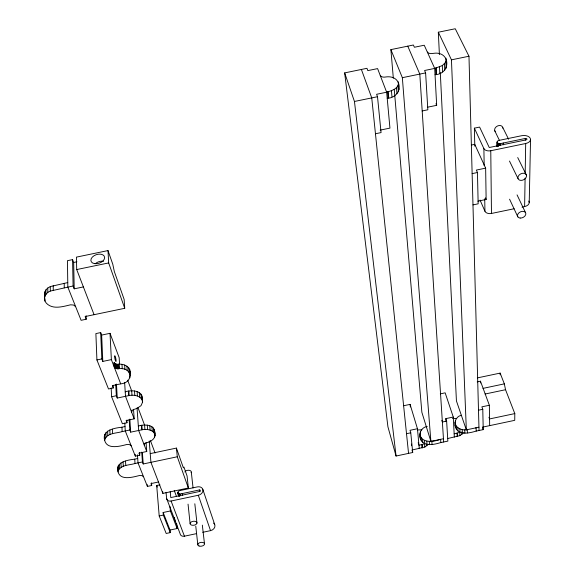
<?xml version="1.0" encoding="UTF-8"?>
<svg xmlns="http://www.w3.org/2000/svg" width="575" height="575" viewBox="0 0 575 575"><rect width="100%" height="100%" fill="white"/><g stroke="black" fill="none" stroke-linecap="round" stroke-linejoin="round"><path stroke-width="0.86" d="M75.677 306.734L73.629 305.045L70.56 304.808C62.855 306.576 52.699 309.903 46.309 303.147C42.435 299.058 45.468 292.711 50.291 291.065L50.298 286.558L67.764 282.584M47.79 292.51L47.811 288.003L50.298 286.558M45.907 294.371L45.935 289.857L47.811 288.003M44.462 298.799L44.807 292.007L45.935 289.857M44.778 296.52L44.807 292.007M44.987 301.063L45.001 298.806M477.387 377.897L500.149 373.103L504.332 383.87L505.54 389.713L514.805 413.598L514.733 420.332L482.353 427.182M525.291 140.235L525.32 138.46L500.595 143.577C497.943 144.828 495.398 140.817 499.05 140.393L521.69 135.707A6.85 4.126 -2.1 0 1 530.236 138.252A6.85 4.126 -2.1 0 1 525.694 143.506L490.77 150.736A5.57 3.392 -3.1 0 1 483.891 148.623L474.368 128.16L479.607 127.075L489.246 147.509L526.053 139.89A1.258 0.755 -2 0 0 526.887 138.927A1.258 0.755 -2 0 0 525.32 138.46M521.999 207.108L524.616 206.569L525.104 178.142M525.191 172.816L525.694 143.506M529.223 202.587L530.538 139.502M178.918 495.916C177.61 494.342 177.057 491.079 179.68 490.633L197.354 486.896A5.261 4.162 -21.3 0 1 202.939 489.993A5.261 4.162 -21.3 0 1 198.31 495.255L171.098 501.019A4.32 3.385 -23.2 0 1 166.606 498.46L166.053 492.308M131.538 410.119L131.618 412.21L131.502 410.435M477.221 381.886L480.477 381.196L489.354 405.26L481.879 406.834L482.777 409.299L483.23 429.633L475.791 431.185C469.423 433.133 458.929 435.541 455.515 427.584C453.819 422.596 455.802 416.314 461.473 415.265M455.206 425.629L455.551 423.674M440.292 393.868L445.158 392.84L453.272 417.048L445.826 418.622L446.638 421.101L447.846 441.118L440.428 442.664C434.168 444.59 423.617 447.048 420.433 439.012C418.463 433.615 421.238 427.297 427.239 426.449M420.174 437.043L420.569 435.081M131.201 445.826L129.512 444.576L126.874 444.468C120.398 446.157 107.137 449.923 104.693 440.479C101.624 430.308 114.468 428.016 121.483 427.29L125.005 426.528M104.693 440.479L104.873 434.283M129.641 373.405C131.768 366.735 123.086 363.235 117.688 364.32C116.243 364.399 114.784 363.767 113.979 362.545L114.217 367.008C115.302 368.712 117.516 369.042 119.356 368.618C132.552 367.324 133.644 382.627 120.714 383.877L111.37 359.619L110.012 333.327L101.646 335.074L100.683 332.587L95.888 333.586L96.916 359.95L108.503 388.966L113.268 387.967L113.131 385.343M143.556 476.776L141.939 475.618L139.402 475.532C133.242 477.027 120.491 480.937 118.069 471.946C114.964 462.07 127.614 460 134.313 459.231L137.713 458.491M118.069 471.946L118.213 465.887M141.975 398.863C143.002 390.317 131.165 389.685 125.221 391.855M142.269 397.627L142.607 402.054L141.019 405.67L136.979 408.408L132.732 409.882L131.653 411.887M435.052 74.736C451.562 73.787 450.462 50.485 433.291 53.382C431.257 53.784 428.763 53.784 427.326 52.052M154.395 432.501C155.379 424.343 143.937 424.062 138.338 426.061M446.143 68.31L445.862 62.007L446.358 60.044M144.268 443.246L144.361 445.309C144.239 444.281 144.878 443.339 145.813 442.923C151.282 441.938 157.183 437.712 154.689 431.336M387.227 98.361C403.607 97.225 403.082 74.728 386.048 76.928C384.064 77.33 381.592 77.33 380.262 75.555M403.621 405.742L410.09 404.376L417.45 428.734L410.025 430.308L410.766 432.802L412.713 452.503L396.06 456.033L387.924 426.794L344.655 72.903L366.965 68.317L367.813 70.617L377.595 68.605L386.666 92.237C391.237 90.692 397.447 89.333 398.518 83.763M105.067 438.725C108.272 432.838 116.193 433.385 121.735 431.724L129.835 429.999L130.683 432.156L141.73 429.827C146.546 428.691 154.467 429.647 155.056 435.735M118.45 470.3C121.663 464.715 129.238 465.247 134.6 463.622L142.428 461.955L143.218 463.967L177.301 456.773L188.356 488.003L162.869 493.393L150.916 462.343L149.22 440.96M393.329 78.2L390.885 49.615L413.389 45.001L414.381 47.258L424.242 45.231L434.714 68.432L442.312 65.579L445.862 62.007M447.86 438.481L459.907 435.649L463.464 432.86M412.713 452.503L411.988 450.017L424.824 447.048L428.425 444.245M418.967 445.266L424.544 443.807L424.824 447.048M454.164 433.823L459.748 432.364L459.907 435.649M50.291 291.065L73.09 285.983L72.579 259.62L67.448 260.683L67.828 287.076L81.097 320.311L86.192 319.247L86.085 315.732M146.057 442.57L146.747 451.504L138.956 453.143L139.761 455.192L135.319 456.133L125.271 430.963L124.797 423.128M150.226 453.61L176.424 448.083L183.396 467.899L183.942 467.058L187.069 475.978L188.356 488.003M483.007 388.369L504.332 383.87M485.07 394.033L505.54 389.713M478.493 410.205L482.777 409.299M158.484 482.001L150.952 483.589L151.707 485.508L147.408 486.414L138.014 462.889L137.461 454.847M446.638 421.101L442.376 422.007L441.83 420.339M170.035 530.035L177.136 528.526L170.394 510.959L163.135 512.497L170.035 530.035L170.265 532.608L166.189 533.471L159.203 515.969L156.695 485.508L159.936 484.818M406.511 433.701L410.766 432.802M514.805 413.598L489.569 418.938L488.958 417.277M440.299 72.594L456.435 400.948L466.339 429.863L478.953 427.196M177.883 493.199L178.717 493.961L180.025 494.04L199.302 489.965A0.963 0.762 -21.2 0 1 200.33 490.533A0.963 0.762 -21.2 0 1 199.482 491.496L170.782 497.576L170.214 491.431M419.879 433.773C420.778 443.541 433.823 441.952 440.206 439.393L440.622 439.329L440.845 442.599M394.256 89.377L421.863 412.297L430.883 441.392L443.462 438.725M159.203 515.969L163.357 515.092L170.265 532.608M175.267 521.072L180.083 533.643A4.147 3.342 -24.3 0 0 184.431 536.195L196.614 533.607M202.709 532.313L210.543 530.646A5.053 4.111 -22.3 0 0 214.267 523.811M96.916 359.95L101.825 358.922L102.81 361.409L111.37 359.619M120.707 383.856L112.341 385.609L113.268 387.967M111.162 387.981L111.608 396.736L116.337 395.744L117.243 398.051L128.685 395.629C133.803 394.4 142.003 395.672 142.607 402.054M133.529 409.299L134.183 418.866L126.112 420.562L126.982 422.754L122.382 423.725L111.608 396.736M477.911 201.171L486.134 199.467L485.645 168.144L476.359 170.071L477.458 172.522L478.156 203.816L472.973 204.894M472.132 173.628L477.458 172.522M86.192 319.247L85.136 316.552L124.732 308.301L124.142 299.438L114.324 271.522L112.772 264.191L107.999 250.578L76.417 257.126L76.705 269.56L94.077 314.69M83.389 286.925L74.211 288.837L73.672 262.466L76.928 261.79M76.705 269.56L108.668 262.926L107.999 250.578M480.06 200.078L484.941 211.255A5.29 3.421 -2.4 0 0 491.474 213.462L514.151 208.747M390.885 49.615L402.349 77.683L425.615 72.896L427.843 109.782L422.194 110.953M344.655 72.903L354.452 101.466L377.509 96.722L381.06 132.595L375.461 133.752M427.635 107.187L436.669 105.326L434.707 68.411L424.566 70.502L425.615 72.896M380.168 130.13L389.943 128.11L386.659 92.216L376.603 94.286L377.509 96.722M471.464 145.029L474.756 144.347L485.645 168.144M439.415 54.654L438.315 32.222L455.263 28.75L468.977 56.235L479.04 430.524M438.315 32.222L451.454 59.836L468.977 56.235M417.349 429.956L421.87 429.812M475.69 427.865L476.107 427.793L476.208 431.121M455.033 422.309C455.314 428.145 462.228 430.804 467.281 429.64L467.41 432.961M452.525 418.528L456.672 418.442M502.687 127.319L508.616 139.258M517.708 157.55L526.413 175.052A4.564 3.285 -27.1 0 1 521.029 180.406A4.564 3.285 -27.1 0 1 519.189 174.98A4.564 3.285 -27.1 0 1 526.413 175.052M494.744 130.741L499.395 140.314M509.486 161.05L518.018 178.595M517.054 194.882L525.478 212.534M509.572 199.187L517.838 216.883M485.429 197.865L486.134 199.467M435.965 103.701L436.669 105.326M407.768 46.158L419.8 74.089L443.67 442.003M73.09 285.983L74.211 288.837M156.695 485.508L157.32 487.118M134.183 418.866L125.494 396.297L124.631 382.353M146.747 451.504L138.647 430.474L137.044 407.919M72.579 259.62L73.672 262.466M166.606 498.46L174.944 520.238M171.098 501.019L184.431 536.195M110.012 333.327L119.162 357.628L119.578 364.622M127.664 380.197L131.768 391.101M138.022 407.697L144.756 425.593M150.42 440.63L155.077 452.999M174.261 490.482L176.403 496.261M178.272 492.703L179.335 495.643M178.171 492.933L179.12 495.535M177.797 492.322L179.228 496.247M177.768 492.775L179.005 496.139M180.025 494.04L180.636 495.722M179.479 494.098L180.097 495.779M179.213 494.083L179.831 495.765M178.954 494.033L179.572 495.715M361.387 69.46L371.745 97.908L408.552 453.387M182.11 493.602L182.721 495.283M482.648 428.001L483.23 429.633M108.668 262.926L124.732 308.301M198.31 495.255L210.543 530.646M199.302 489.965L199.884 491.654M202.752 489.217L214.763 524.709M418.198 442.7L418.715 444.41M104.506 436.037L104.93 439.53M117.839 467.54L118.155 469.15M398.712 87.946L399.014 89.887M354.452 101.466L396.06 456.033M202.342 525.148L204.484 543.763M191.31 472.168L193.063 487.967M194.817 503.772L196.959 523.085A3.464 2.005 -7.9 0 1 191.633 525.133A3.464 2.005 -7.9 0 1 191.993 521.604A3.464 2.005 -7.9 0 1 196.959 523.085M195.773 526.204L197.822 544.841M188.047 504.131L190.095 523.473M176.424 448.083L177.301 456.773M411.391 444.022L411.563 445.733M410.09 404.376L410.342 406.963M176.64 523.322L177.136 528.526M387.622 91.799L388.183 97.923M417.45 428.734L419.268 448.5M169.992 506.597L170.394 510.959M420.282 431.811L420.426 433.442M420.138 435.749L420.433 439.012M388.183 91.677L388.736 97.8M422.517 439.178L422.805 442.441M391.431 90.742L391.97 96.866M422.194 444.576L422.481 447.81M421.791 444.669L422.079 447.903M421.037 437.589L421.324 440.86M162.718 491.668L162.869 493.393M163.135 512.497L163.357 515.092M424.487 440.4L424.76 443.663M154.423 429.611L154.797 434.01M154.467 435.721L154.61 437.474M397.929 85.761L398.432 91.885M426.794 441.169L427.067 444.432M426.715 444.209L426.851 445.826M396.477 87.673L396.987 93.804M153.468 428.03L153.834 432.429M151.886 426.693L152.246 431.099M398.209 81.83L398.64 87.069M149.773 425.701L150.125 430.107M429.302 441.427L429.561 444.698M147.279 425.119L147.624 429.525M431.818 441.169L432.069 444.432M402.349 77.683L430.883 441.392M151.498 482.849L151.707 485.508M144.577 424.99L144.914 429.403M141.975 395.78L142.312 400.207M140.961 394.076L141.299 398.511M147.272 484.639L147.408 486.414M141.853 425.327L142.183 429.741M139.301 392.639L139.624 397.073M141.407 425.414L141.73 429.827M142.37 452.367L143.218 463.967M141.716 452.137L142.428 461.955M137.094 391.561L137.411 395.995M139.567 452.511L139.761 455.192M134.5 390.921L134.809 395.356M131.689 390.763L131.991 395.198M130.072 371.443L130.374 375.892M129.749 369.502L130.043 373.951M135.197 454.343L135.319 456.133M129.821 376.072L129.936 377.847M128.685 367.705L128.98 372.154M134.737 459.123L135.024 463.515M128.865 391.101L129.152 395.543M126.953 366.182L127.24 370.631M128.397 391.187L128.685 395.629M129.842 419.118L130.683 432.156M129.167 419.57L129.835 429.999M124.667 365.032L124.948 369.481M126.816 420.145L126.982 422.754M445.826 418.622L445.984 421.238M121.986 364.342L122.259 368.798M125.515 461.085L125.781 465.491M119.09 364.155L119.356 368.618M118.658 364.205L118.917 368.668M121.922 427.182L122.18 431.609M118.177 364.284L118.436 368.747M117.688 364.32L117.947 368.783M123.043 461.826L123.294 466.239M117.199 364.313L117.451 368.769M116.725 364.262L116.977 368.719M116.258 364.162L116.509 368.625M115.827 364.025L116.071 368.489M120.908 462.933L121.153 467.338M115.417 363.853L115.668 368.316M116.473 384.064L117.243 398.051M115.058 363.644L115.302 368.108M114.734 363.4L114.978 367.863M115.719 384.373L116.337 395.744M114.468 363.127L114.712 367.59M114.253 362.832L114.497 367.296M119.262 464.32L119.499 468.726M436.238 67.872L436.562 74.175M435.67 68.001L436.001 74.297M453.272 417.048L454.336 437.108M456.306 426.104L456.471 429.417M455.378 420.354L455.465 422.014M455.342 424.271L455.515 427.584M457.844 427.678L458.002 430.991M439.494 66.937L439.81 73.241M457.398 433.126L457.563 436.418M456.996 433.227L457.161 436.511M112.384 429.209L112.607 433.643M459.856 428.885L460.014 432.206M442.312 65.579L442.613 71.882M109.825 429.985L110.033 434.427M444.482 63.897L444.77 70.2M107.626 431.142L107.827 435.591M445.948 58.132L446.157 62.855M462.214 429.647L462.357 432.968M461.804 431.969L461.919 434.434M101.646 335.074L102.81 361.409M105.937 432.616L106.131 437.058M464.744 429.906L464.88 433.227M100.683 332.587L101.825 358.922M451.454 59.836L466.339 429.863M474.368 128.16L474.799 146.129M480.477 381.196L480.52 382.979M489.354 405.26L489.67 425.637M483.891 148.623L484.179 165.686M484.732 198.813L484.941 211.255M490.77 150.736L491.474 213.462M64.213 283.324L64.263 287.816M498.173 143.391L498.187 146.079M497.9 143.254L497.914 145.942M497.648 143.103L497.67 146.69M497.447 142.923L497.461 146.51M497.066 141.881L497.088 146.359M497.044 142.104L497.073 146.582M499.876 143.664L499.883 145.461M499.517 143.664L499.524 145.461M499.158 143.635L499.165 145.432M500.149 373.103L500.157 374.828M498.812 143.585L498.82 145.374M498.482 143.498L498.496 146.187M500.595 143.577L500.602 145.367M503.269 143.024L503.276 144.814M53.231 285.631L53.231 290.138M95.328 263.702A7.051 4.507 -18.2 0 1 103.522 261.273M495.161 131.488A4.341 3.263 -28.7 0 1 497.634 125.925A4.341 3.263 -28.7 0 1 502.83 128.182M528.799 201.056A6.505 4.162 -1.3 0 1 524.616 206.569M184.862 471.938A3.328 2.041 -7.5 0 1 189.038 470.285A3.328 2.041 -7.5 0 1 191.144 472.707M175.662 521.554A3.141 0.41 79.3 0 1 174.721 519.096M174.57 518.283A3.141 0.41 79.3 0 1 174.441 517.493M213.498 523.077A5.053 4.111 -22.3 0 1 213.914 523.423M141.112 425.809A2.731 0.395 78.7 0 1 141.615 425.91M94.501 263.63A7.094 4.499 -18.2 0 0 104.628 257.485A7.094 4.499 -18.2 0 0 94.106 255.681A7.094 4.499 -18.2 0 0 94.501 263.63M520.174 218.062A4.406 3.098 -25.5 0 0 525.794 213.275A4.406 3.098 -25.5 0 0 519.002 212.757A4.406 3.098 -25.5 0 0 520.174 218.062M199.058 546.006A3.378 1.912 -8.2 0 0 204.463 544.266A3.378 1.912 -8.2 0 0 199.928 542.62A3.378 1.912 -8.2 0 0 199.058 546.006M114.619 356.665A2.918 0.453 78.1 0 0 115.834 361.395A2.918 0.453 78.1 0 0 115.625 357.743A2.918 0.453 78.1 0 0 114.619 356.665"/></g></svg>
